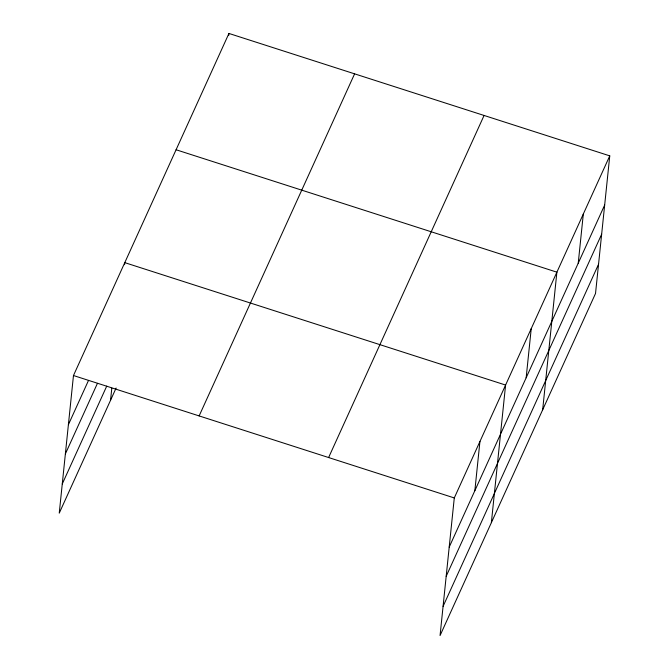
<?xml version="1.0" encoding="UTF-8"?>
<svg xmlns="http://www.w3.org/2000/svg" width="669" height="669" viewBox="0 0 669 669"><rect width="100%" height="100%" fill="white"/><g stroke="black" fill="none" stroke-linecap="round" stroke-linejoin="round"><path stroke-width="1" d="M609.752 155.86L454.284 497.937L440.06 635.55L595.527 293.474L609.752 155.86L228.94 33.45L73.473 375.526L59.248 513.14L116.113 388.028M110.552 400.254L111.807 388.179M124.568 264.69L124.777 262.641L505.588 385.051L491.364 522.665M228.731 35.499L228.94 33.45M474.848 490.678L479.932 441.498M526.152 377.793L531.236 328.613M542.668 409.779L556.892 272.166L176.081 149.756M578.233 263.193L583.318 214.013M68.389 424.706L88.484 380.494M65.378 453.891L97.44 383.337M62.267 483.955L106.731 386.122M199.136 415.926L354.603 73.849M328.613 457.546L484.08 115.461M449.2 547.117L604.667 205.04M446.181 576.302L601.648 234.225M443.079 606.365L598.546 264.288M73.473 375.526L454.284 497.937"/></g></svg>
